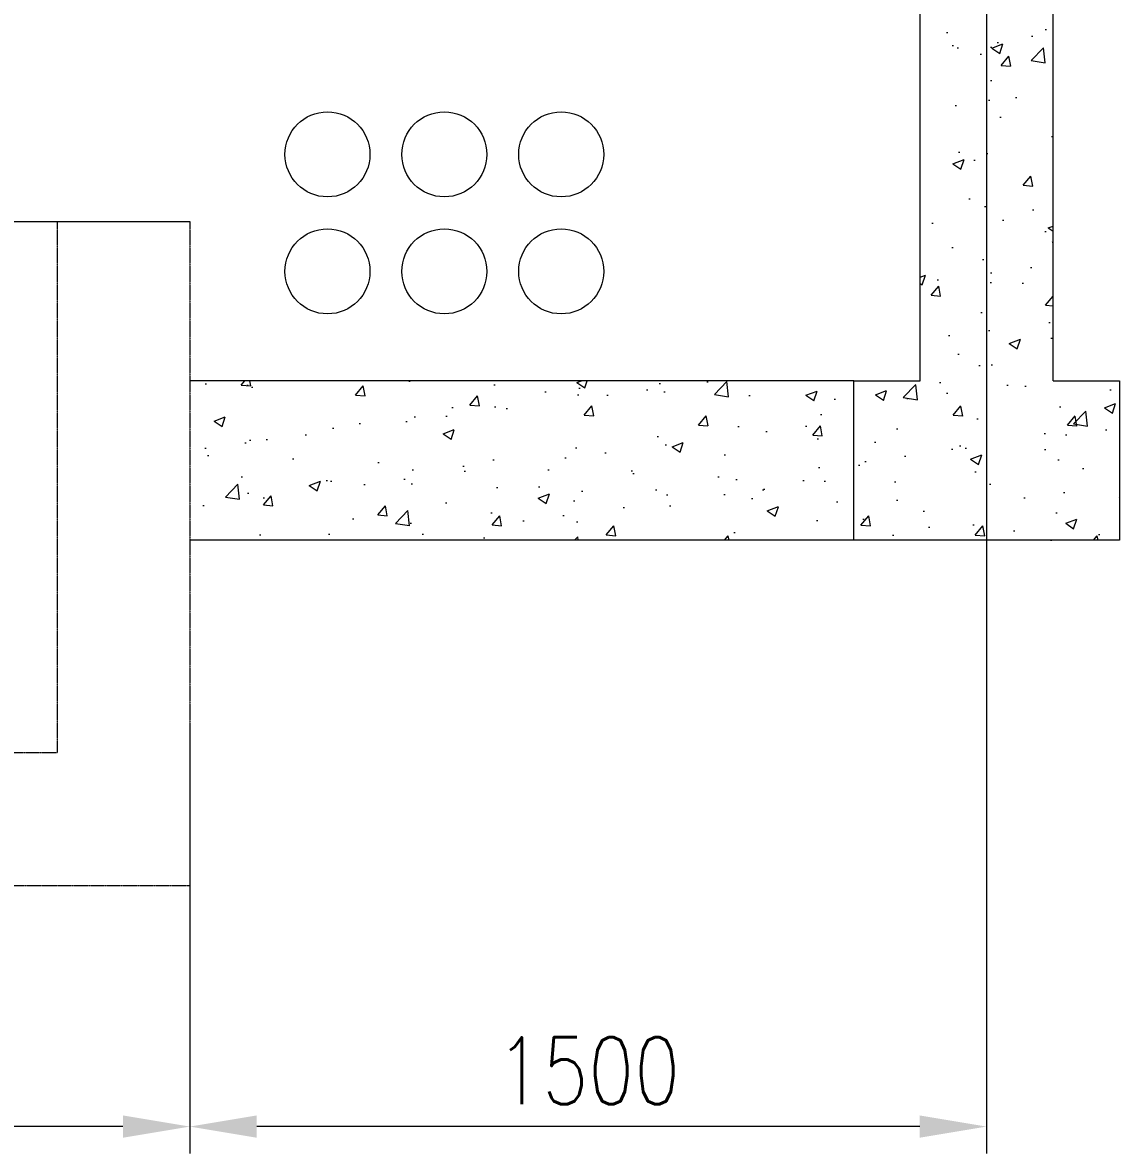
# Model space of a CAD drawing. Header units: millimetres. Extents: x 0 to 87554, y -20854 to 20404.
# Drawn here: x 70456 to 72521, y 11619 to 13747 of the extents above; entities that cross this region are included whole.
import ezdxf

# ---------------------------------------------------------------- set-up
doc = ezdxf.new("R2010")
doc.units = ezdxf.units.MM
doc.linetypes.add('AM_ISO02W050', pattern=[7.5, 6, -1.5])
doc.layers.get('0').update_dxf_attribs({"lineweight": 15})
doc.layers.get('Defpoints').update_dxf_attribs({"lineweight": 15})
doc.styles.add('TH_GBDIM', font='romans.shx', dxfattribs={"width": 0.8, "bigfont": 'gbcbig.shx'})
doc.dimstyles.new('1TH_GBDIM', dxfattribs={"dimscale": 42, "dimtxt": 3, "dimasz": 3, "dimexe": 1.2, "dimexo": 0, "dimgap": 1, "dimtad": 1, "dimdec": 1, "dimlfac": -1.5, "dimdsep": 46, "dimtxsty": 'TH_GBDIM', "dimcen": 2.5, "dimclrd": 130, "dimclre": 130, "dimclrt": 3, "dimadec": 0, "dimazin": 2, "dimtfac": 0.714286, "dimtdec": 1, "dimtmove": 0, "dimatfit": 3, "dimfxl": 1, "dimtolj": 1, "dimtzin": 0, "dimlwd": -1, "dimlwe": -1, "dimarcsym": 0})

# ---------------------------------------------------------------- blocks, each defined once
blk = doc.blocks.new('*D228')
at = {"color": 130}
for p, q in [((72271.2, 14852.3), (72271.2, 11618.7)), ((70771.2, 12413.2), (70771.2, 11618.7)), ((72145.2, 11669.1), (70897.2, 11669.1))]:
    blk.add_line(p, q, dxfattribs=at)
at = {"color": 130, "lineweight": -3}
for points in [[(70897.2, 11690.1), (70897.2, 11648.1), (70771.2, 11669.1)], [(72145.2, 11690.1), (72145.2, 11648.1), (72271.2, 11669.1)]]:
    blk.add_solid(points, dxfattribs=at)
at = {"layer": 'Defpoints', "color": 0, "lineweight": -3}
for p in [(72271.2, 14852.3), (70771.2, 12413.2), (70771.2, 11669.1)]:
    blk.add_point(p, dxfattribs=at)
at = {"color": 3, "insert": (71521.2, 11774.1), "char_height": 126, "attachment_point": 5, "style": 'TH_GBDIM'}
blk.add_mtext('\\A1;1500', dxfattribs=at)
blk = doc.blocks.new('*D229')
at = {"color": 130}
for p, q in [((68371.2, 12294.5), (68371.2, 11618.7)), ((70771.2, 12294.5), (70771.2, 11618.7)), ((70645.2, 11669.1), (68497.2, 11669.1))]:
    blk.add_line(p, q, dxfattribs=at)
at = {"color": 130, "lineweight": -3}
for points in [[(68497.2, 11690.1), (68497.2, 11648.1), (68371.2, 11669.1)], [(70645.2, 11690.1), (70645.2, 11648.1), (70771.2, 11669.1)]]:
    blk.add_solid(points, dxfattribs=at)
at = {"layer": 'Defpoints', "color": 0, "lineweight": -3}
for p in [(68371.2, 12294.5), (70771.2, 12294.5), (68371.2, 11669.1)]:
    blk.add_point(p, dxfattribs=at)
at = {"color": 3, "insert": (69571.2, 11774.1), "char_height": 126, "attachment_point": 5, "style": 'TH_GBDIM'}
blk.add_mtext('\\A1;2400', dxfattribs=at)

msp = doc.modelspace()

# ---------------------------------------------------------------- hatches: boundary and pattern name
h = msp.add_hatch()
h.set_pattern_fill('AR-CONC', color=256, scale=30, style=0)
h.set_pattern_definition([(50, (-91145.7, -32200.87), (215.17805, -18.82564), [22.5, -247.5]), (355, (-91145.7, -32200.87), (-41.6254, 225.65764), [18, -198]), (100.4514, (-91127.78, -32202.44), (173.55281, 206.83186), [19.12206, -210.34263]), (46.1842, (-91145.7, -32140.87), (320.1723, -49.6557), [33.75, -371.25]), (96.6356, (-91119.03, -32145), (280.3988, 292.23536), [28.6831, -315.5139]), (351.1842, (-91145.7, -32140.87), (280.3986, 292.2356), [27, -297]), (21, (-91115.7, -32155.87), (179.07212, -120.78567), [22.5, -247.5]), (326, (-91115.7, -32155.87), (72.9946, 217.545), [18, -198]), (71.4514, (-91100.79, -32165.94), (252.0668, 96.75915), [19.12206, -210.34263]), (37.5, (-91145.71, -32200.874), (3.647957, 99.868156), [0, -195.6, 0, -201, 0, -198.75]), (7.5, (-91145.71, -32200.87), (78.92086, 118.323514), [0, -114.6, 0, -191.1, 0, -75.75]), (327.5, (-91212.61, -32200.874), (160.14673, -6.76646), [0, -75, 0, -234, 0, -310.5]), (317.5, (-91242.61, -32200.87), (174.95585, 30.0315), [0, -97.5, 0, -155.4, 0, -220.5])])
h.paths.add_polyline_path([(72146.212, 13844.233), (72396.212, 13844.233), (72396.212, 14772.476), (72321.212, 14772.476), (72321.212, 14729.476), (72316.212, 14729.476), (72312.51, 14762.365, 0.19934106), (72302.856, 14772.476), (72146.212, 14772.476)])
h.paths.add_polyline_path([(72146.212, 13072.476), (72021.212, 13072.476), (72021.212, 12772.476), (72521.212, 12772.476), (72521.212, 13072.476), (72396.212, 13072.476), (72396.212, 13844.233), (72146.212, 13844.233)])
h = msp.add_hatch()
h.set_pattern_fill('AR-CONC', color=256, scale=30, style=0)
h.set_pattern_definition([(50, (-89299.9, -32200.87), (215.17805, -18.82564), [22.5, -247.5]), (355, (-89299.9, -32200.87), (-41.6254, 225.65764), [18, -198]), (100.4514, (-89281.97, -32202.44), (173.55281, 206.83186), [19.12206, -210.34263]), (46.1842, (-89299.9, -32140.87), (320.1723, -49.6557), [33.75, -371.25]), (96.6356, (-89273.22, -32145), (280.3988, 292.23536), [28.6831, -315.5139]), (351.1842, (-89299.9, -32140.87), (280.3986, 292.2356), [27, -297]), (21, (-89269.9, -32155.87), (179.07212, -120.78567), [22.5, -247.5]), (326, (-89269.9, -32155.87), (72.9946, 217.545), [18, -198]), (71.4514, (-89254.98, -32165.94), (252.0668, 96.75915), [19.12206, -210.34263]), (37.5, (-89299.9, -32200.874), (3.647957, 99.868156), [0, -195.6, 0, -201, 0, -198.75]), (7.5, (-89299.9, -32200.87), (78.92086, 118.323514), [0, -114.6, 0, -191.1, 0, -75.75]), (327.5, (-89366.8, -32200.874), (160.14673, -6.76646), [0, -75, 0, -234, 0, -310.5]), (317.5, (-89396.8, -32200.87), (174.95585, 30.0315), [0, -97.5, 0, -155.4, 0, -220.5])])
h.paths.add_polyline_path([(70771.212, 13072.476), (70771.212, 12772.476), (72021.212, 12772.476), (72021.212, 13072.476)])

# ---------------------------------------------------------------- linework, layer by layer
for p, q in [((72146.212, 13072.476), (72146.212, 14772.476)), ((72396.212, 13072.476), (72396.212, 14772.476)), ((72021.212, 13072.476), (70771.212, 13072.476)), ((72520.307, 12853.261), (72520.307, 12853.261)), ((72021.212, 12772.476), (70771.212, 12772.476))]:
    msp.add_line(p, q)
at = {"color": 6, "linetype": 'Continuous'}
msp.add_line((68371.212, 13372.476), (70771.212, 13372.476), dxfattribs=at)
at = {"color": 6, "linetype": 'AM_ISO02W050', "ltscale": 0.1}
for p, q in [((70521.212, 13372.476), (70521.212, 12372.476)), ((70771.212, 13372.476), (70771.212, 12122.476)), ((70521.212, 12372.476), (68621.212, 12372.476)), ((70771.212, 12122.476), (68371.212, 12122.476))]:
    msp.add_line(p, q, dxfattribs=at)
msp.add_lwpolyline([(72396.212, 13072.476), (72521.212, 13072.476), (72521.212, 12772.476), (72021.212, 12772.476), (72021.212, 13072.476), (72146.212, 13072.476)])
at = {"color": 2}
for centre in [(71030.236, 13498.68), (71250.236, 13498.68), (71470.236, 13498.68), (71030.236, 13278.53), (71250.236, 13278.53), (71470.236, 13278.53)]:
    msp.add_circle(centre, 80, dxfattribs=at)

# ---------------------------------------------------------------- dimensions: what is measured, and where the dimension line sits
for base, p1, p2, picture, middle in [((70771.212, 11669.071), (72271.212, 14852.252), (70771.212, 12413.225), '*D228', (71521.212, 11774.071)), ((68371.212, 11669.071), (70771.212, 12294.484), (68371.212, 12294.484), '*D229', (69571.212, 11774.071))]:
    dim = msp.add_linear_dim(base=base, p1=p1, p2=p2, dimstyle='1TH_GBDIM')
    dim.commit()
    dim.dimension.update_dxf_attribs({"geometry": picture, "text_midpoint": middle})

doc.saveas('drawing.dxf')
